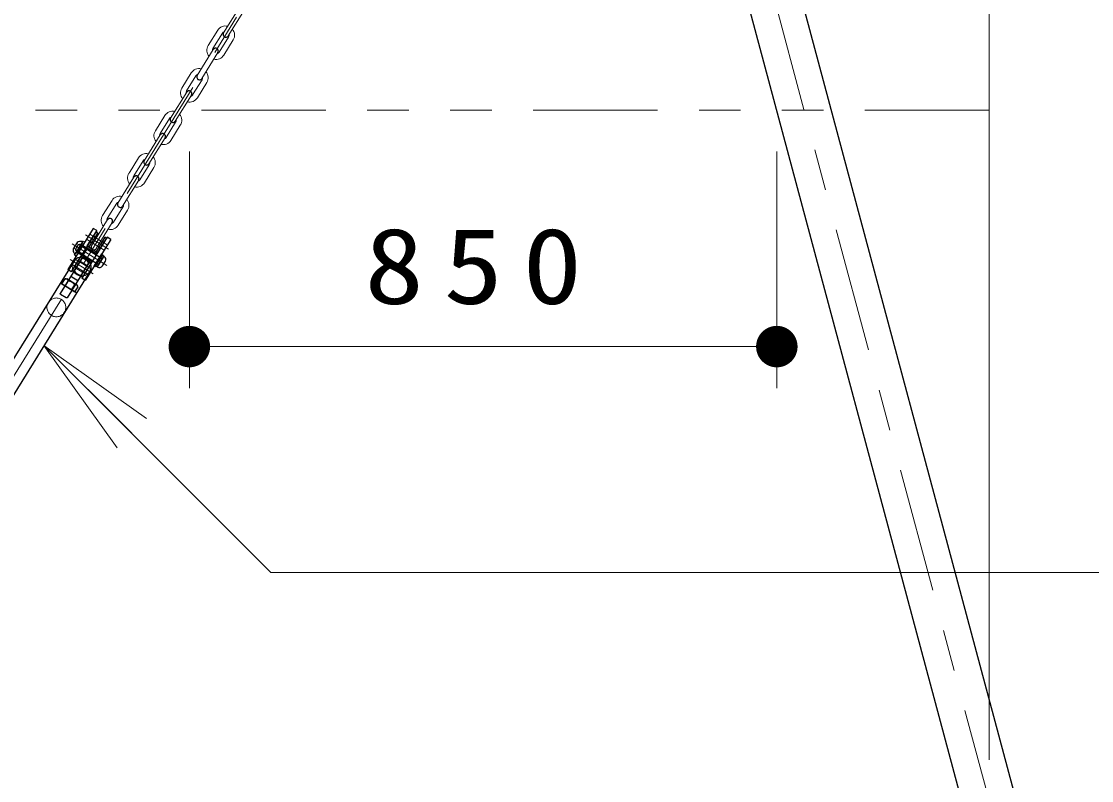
# Model space of a CAD drawing. Units: millimetres on the paper, scale 1:60. Extents: x -385 to 0, y 0 to 267.
# Drawn here: x -279.88 to -254.07, y 68.95 to 87.26 of the extents above; entities that cross this region are included whole.
import ezdxf

# ---------------------------------------------------------------- set-up
doc = ezdxf.new("R2010")
doc.units = ezdxf.units.MM
for name, pattern in [('USER1', [4.5, 2.5, -2]), ('USER2', [6, 3, -1, 1, -1]), ('USER3', [8, 3, -1, 1, -1, 1, -1])]:
    doc.linetypes.add(name, pattern=pattern)
doc.layers.add('LY_1', color=131, linetype='Continuous', lineweight=13)
doc.styles.add('ＭＳ ゴシック', font='')
doc.styles.get('ＭＳ ゴシック').set_extended_font_data('MS Gothic')

# ---------------------------------------------------------------- blocks, each defined once
blk = doc.blocks.new('filled_dot')
at = {"color": 0, "linetype": 'Continuous', "lineweight": -2, "const_width": 1.25}
blk.add_lwpolyline([(-0.625, 0, 1), (0.625, 0, 1)], format="xyb", close=True, dxfattribs=at)

msp = doc.modelspace()

# ---------------------------------------------------------------- linework, layer by layer
at = {"layer": 'LY_1', "color": 7}
for p, q in [((-256.538, 69.455), (-256.538, 131.758)), ((-275.829, 84.122), (-275.829, 78.421)), ((-261.662, 84.122), (-261.662, 78.421)), ((-277.571, 76.976), (-279.339, 79.451)), ((-279.339, 79.451), (-276.864, 77.683)), ((-279.339, 79.451), (-277.217, 77.33)), ((-261.662, 79.421), (-275.829, 79.421))]:
    msp.add_line(p, q, dxfattribs=at)
at = {"layer": 'LY_1', "color": 190, "lineweight": 25}
for p, q in [((-254.182, 62.118), (-267.088, 110.287)), ((-255.41, 61.789), (-268.317, 109.958)), ((-278.618, 81.471), (-280.812, 77.938)), ((-278.232, 81.232), (-280.427, 77.699)), ((-278.554, 80.715), (-278.939, 80.954)), ((-278.554, 80.715), (-278.939, 80.954))]:
    msp.add_line(p, q, dxfattribs=at)
at = {"layer": 'LY_1', "color": 2, "linetype": 'USER2'}
for p, q in [((-254.796, 61.953), (-267.703, 110.122)), ((-277.819, 81.378), (-278.654, 81.897))]:
    msp.add_line(p, q, dxfattribs=at)
at = {"layer": 'LY_1', "color": 7, "linetype": 'USER2'}
for p, q in [((-266.247, 100.955), (-281.451, 76.481)), ((-278.338, 82.113), (-277.781, 81.767)), ((-278.707, 81.518), (-278.151, 81.172))]:
    msp.add_line(p, q, dxfattribs=at)
at = {"layer": 'LY_1'}
for p, q in [((-274.615, 87.612), (-275.004, 86.985)), ((-274.501, 87.541), (-274.891, 86.914)), ((-275.146, 87.048), (-275.373, 86.683)), ((-275.033, 86.978), (-275.26, 86.613)), ((-274.884, 86.886), (-275.111, 86.52)), ((-274.771, 86.815), (-274.998, 86.45)), ((-275.253, 86.584), (-275.643, 85.957)), ((-275.14, 86.514), (-275.529, 85.886)), ((-275.785, 86.02), (-276.012, 85.655)), ((-275.671, 85.95), (-275.898, 85.585)), ((-275.523, 85.858), (-275.75, 85.492)), ((-275.409, 85.787), (-275.636, 85.422)), ((-275.892, 85.556), (-276.281, 84.929)), ((-275.778, 85.486), (-276.168, 84.859)), ((-276.423, 84.993), (-276.65, 84.627)), ((-276.31, 84.922), (-276.537, 84.557)), ((-276.161, 84.83), (-276.388, 84.465)), ((-276.048, 84.76), (-276.275, 84.394)), ((-276.53, 84.528), (-276.92, 83.901)), ((-276.417, 84.458), (-276.806, 83.831)), ((-277.058, 83.97), (-277.285, 83.605)), ((-276.945, 83.9), (-277.172, 83.535)), ((-276.796, 83.808), (-277.023, 83.442)), ((-276.683, 83.737), (-276.91, 83.372)), ((-277.165, 83.506), (-277.555, 82.879)), ((-277.052, 83.436), (-277.441, 82.808)), ((-277.694, 82.946), (-277.921, 82.581)), ((-277.581, 82.876), (-277.808, 82.51)), ((-277.433, 82.783), (-277.659, 82.418)), ((-277.319, 82.713), (-277.546, 82.348)), ((-277.801, 82.482), (-278.191, 81.854)), ((-277.688, 82.411), (-278.078, 81.784))]:
    msp.add_line(p, q, dxfattribs=at)
at = {"layer": 'LY_1', "color": 7, "linetype": 'USER3'}
msp.add_line((-256.538, 85.122), (-320.993, 85.122), dxfattribs=at)
at = {"layer": 'LY_1', "color": 4, "lineweight": 25}
for p, q in [((-278.149, 82.27), (-278.764, 81.279)), ((-278.064, 82.217), (-278.68, 81.226)), ((-278.064, 82.217), (-278.149, 82.27)), ((-278.537, 81.932), (-278.634, 81.776)), ((-278.408, 81.931), (-278.576, 81.662)), ((-277.809, 82.059), (-278.425, 81.068)), ((-278.423, 81.876), (-278.297, 81.798)), ((-277.724, 82.006), (-278.34, 81.015)), ((-277.724, 82.006), (-277.809, 82.059)), ((-278.533, 81.699), (-278.407, 81.621)), ((-278.395, 81.623), (-278.407, 81.621)), ((-278.294, 81.786), (-278.395, 81.623)), ((-278.297, 81.798), (-278.294, 81.786)), ((-278.68, 81.226), (-278.764, 81.279)), ((-278.34, 81.015), (-278.425, 81.068))]:
    msp.add_line(p, q, dxfattribs=at)
at = {"layer": 'LY_1', "lineweight": 25}
for p, q in [((-278.293, 81.849), (-278.081, 82.189)), ((-278.039, 82.162), (-278.25, 81.823)), ((-278.081, 82.189), (-278.039, 82.162)), ((-278.25, 81.823), (-278.293, 81.849)), ((-277.869, 82.057), (-278.08, 81.717)), ((-278.038, 81.691), (-277.827, 82.03)), ((-277.827, 82.03), (-277.869, 82.057)), ((-278.451, 81.594), (-278.662, 81.254)), ((-278.619, 81.228), (-278.408, 81.568)), ((-278.408, 81.568), (-278.451, 81.594)), ((-278.08, 81.717), (-278.038, 81.691)), ((-278.423, 81.545), (-278.945, 80.704)), ((-278.253, 81.439), (-278.775, 80.599)), ((-278.45, 81.122), (-278.238, 81.462)), ((-278.196, 81.436), (-278.407, 81.096)), ((-278.238, 81.462), (-278.196, 81.436)), ((-278.52, 81.009), (-278.69, 81.115)), ((-278.662, 81.254), (-278.619, 81.228)), ((-278.407, 81.096), (-278.45, 81.122)), ((-278.939, 80.681), (-278.945, 80.704)), ((-278.798, 80.593), (-278.939, 80.681)), ((-278.775, 80.599), (-278.798, 80.593))]:
    msp.add_line(p, q, dxfattribs=at)
at = {"layer": 'LY_1', "color": 7, "linetype": 'USER1'}
for p, q in [((-278.232, 82.135), (-277.808, 81.871)), ((-278.435, 81.888), (-278.399, 81.866)), ((-278.312, 82.008), (-277.887, 81.744)), ((-278.549, 81.704), (-278.514, 81.682)), ((-278.681, 81.413), (-278.256, 81.149)), ((-278.602, 81.541), (-278.177, 81.277))]:
    msp.add_line(p, q, dxfattribs=at)
at = {"layer": 'LY_1', "linetype": 'USER1'}
for p, q in [((-278.141, 82.093), (-278.098, 82.067)), ((-278.233, 81.944), (-278.191, 81.918)), ((-277.886, 81.935), (-277.928, 81.961)), ((-277.978, 81.786), (-278.021, 81.813)), ((-278.603, 81.35), (-278.56, 81.323)), ((-278.397, 81.207), (-278.567, 81.313)), ((-278.51, 81.499), (-278.468, 81.472)), ((-278.291, 81.377), (-278.461, 81.483)), ((-278.255, 81.34), (-278.298, 81.367)), ((-278.348, 81.192), (-278.39, 81.218))]:
    msp.add_line(p, q, dxfattribs=at)
at = {"layer": 'LY_1', "color": 7, "lineweight": 25}
for p, q in [((-278.598, 81.626), (-278.387, 81.966)), ((-278.351, 81.944), (-278.562, 81.604)), ((-278.515, 81.712), (-278.427, 81.854)), ((-278.427, 81.854), (-277.931, 81.546)), ((-278.387, 81.966), (-278.351, 81.944)), ((-278.562, 81.604), (-278.598, 81.626)), ((-278.515, 81.712), (-278.019, 81.404)), ((-278.124, 81.362), (-277.94, 81.659)), ((-278.103, 81.349), (-277.918, 81.646)), ((-277.93, 81.627), (-278.092, 81.367)), ((-277.894, 81.605), (-278.056, 81.345)), ((-278.054, 81.348), (-277.896, 81.603)), ((-277.918, 81.646), (-277.94, 81.659)), ((-277.894, 81.605), (-277.93, 81.627)), ((-277.896, 81.603), (-277.882, 81.594)), ((-278.124, 81.362), (-278.103, 81.349)), ((-278.056, 81.345), (-278.092, 81.367)), ((-278.054, 81.348), (-278.04, 81.339)), ((-277.981, 81.466), (-278.011, 81.497)), ((-277.975, 81.475), (-278.005, 81.507)), ((-277.926, 81.366), (-277.855, 81.479)), ((-278.902, 80.931), (-278.824, 81.056)), ((-278.824, 81.056), (-278.786, 81.055)), ((-278.531, 80.897), (-278.786, 81.055)), ((-278.902, 80.931), (-278.591, 80.738)), ((-278.824, 80.882), (-278.746, 81.008)), ((-278.669, 80.786), (-278.591, 80.911)), ((-278.591, 80.738), (-278.513, 80.863)), ((-278.513, 80.863), (-278.531, 80.897))]:
    msp.add_line(p, q, dxfattribs=at)
at = {"layer": 'LY_1', "color": 4, "linetype": 'USER1'}
for p, q in [((-278.537, 81.824), (-278.585, 81.854)), ((-278.502, 81.881), (-278.572, 81.768)), ((-278.502, 81.881), (-278.55, 81.911)), ((-278.485, 81.89), (-278.502, 81.881)), ((-278.498, 81.883), (-278.307, 81.765)), ((-278.485, 81.89), (-278.301, 81.776)), ((-278.572, 81.768), (-278.621, 81.798)), ((-278.573, 81.748), (-278.572, 81.768)), ((-278.573, 81.748), (-278.389, 81.634)), ((-278.572, 81.763), (-278.382, 81.645))]:
    msp.add_line(p, q, dxfattribs=at)
at = {"layer": 'LY_1', "color": 94, "lineweight": 25}
for p, q in [((-278.041, 81.686), (-278.296, 81.844)), ((-278.193, 81.441), (-278.448, 81.599)), ((-278.173, 81.473), (-278.428, 81.632)), ((-278.061, 81.653), (-278.316, 81.811))]:
    msp.add_line(p, q, dxfattribs=at)
at = {"layer": 'LY_1', "color": 7}
msp.add_lwpolyline([(-279.339, 79.451), (-273.861, 73.973), (-225.871, 73.973)], dxfattribs=at)
at = {"layer": 'LY_1', "color": 7, "linetype": 'USER1'}
msp.add_circle((-279.037, 80.367), 0.227, dxfattribs=at)
at = {"layer": 'LY_1'}
for centre, radius, start, end in [((-274.959, 86.932), 0.221, 75.7226, 148.1516), ((-274.959, 86.932), 0.0875, 107.7841, 148.1516), ((-274.959, 86.932), 0.221, 328.1517, 40.5807), ((-274.959, 86.932), 0.0875, 328.1517, 8.5192), ((-275.185, 86.566), 0.221, 148.1516, 220.5807), ((-275.185, 86.566), 0.0875, 148.1516, 188.5192), ((-275.185, 86.566), 0.0875, 287.7841, 328.1517), ((-275.185, 86.566), 0.221, 255.7226, 328.1517), ((-275.597, 85.904), 0.221, 75.7226, 148.1516), ((-275.597, 85.904), 0.0875, 107.7841, 148.1516), ((-275.597, 85.904), 0.221, 328.1517, 40.5807), ((-275.597, 85.904), 0.0875, 328.1517, 8.5192), ((-275.824, 85.539), 0.221, 148.1516, 220.5807), ((-275.824, 85.539), 0.0875, 148.1516, 188.5192), ((-275.824, 85.539), 0.0875, 287.7841, 328.1517), ((-275.824, 85.539), 0.221, 255.7226, 328.1517), ((-276.235, 84.876), 0.221, 75.7226, 148.1516), ((-276.235, 84.876), 0.0875, 107.7841, 148.1516), ((-276.235, 84.876), 0.221, 328.1517, 40.5807), ((-276.235, 84.876), 0.0875, 328.1517, 8.5192), ((-276.462, 84.511), 0.221, 148.1516, 220.5807), ((-276.462, 84.511), 0.0875, 148.1516, 188.5192), ((-276.462, 84.511), 0.0875, 287.7841, 328.1517), ((-276.462, 84.511), 0.221, 255.7226, 328.1517), ((-276.871, 83.854), 0.221, 75.7226, 148.1516), ((-276.871, 83.854), 0.0875, 107.7841, 148.1516), ((-276.871, 83.854), 0.221, 328.1517, 40.5807), ((-276.871, 83.854), 0.0875, 328.1517, 8.5192), ((-277.098, 83.488), 0.221, 148.1516, 220.5807), ((-277.098, 83.488), 0.0875, 148.1516, 188.5192), ((-277.098, 83.488), 0.221, 255.7226, 328.1517), ((-277.098, 83.488), 0.0875, 287.7841, 328.1517), ((-277.507, 82.829), 0.221, 75.7226, 148.1516), ((-277.507, 82.829), 0.0875, 107.7841, 148.1516), ((-277.507, 82.829), 0.221, 328.1517, 40.5807), ((-277.507, 82.829), 0.0875, 328.1517, 8.5192), ((-277.734, 82.464), 0.221, 148.1516, 220.5807), ((-277.734, 82.464), 0.0875, 148.1516, 188.5192), ((-277.734, 82.464), 0.221, 255.7226, 328.1517), ((-277.734, 82.464), 0.0875, 287.7841, 328.1517)]:
    msp.add_arc(centre, radius, start, end, dxfattribs=at)
at = {"layer": 'LY_1', "lineweight": 25}
for centre, radius, start, end in [((-274.948, 86.949), 0.0667, 148.1516, 328.1517), ((-275.196, 86.549), 0.0667, 328.1517, 148.1516), ((-275.586, 85.922), 0.0667, 148.1516, 328.1517), ((-275.835, 85.521), 0.0667, 328.1517, 148.1516), ((-276.225, 84.894), 0.0667, 148.1516, 328.1517), ((-276.473, 84.493), 0.0667, 328.1517, 148.1516), ((-276.863, 83.866), 0.0667, 148.1516, 328.1517), ((-277.109, 83.471), 0.0667, 328.1517, 148.1516), ((-277.498, 82.844), 0.0667, 148.1516, 328.1517), ((-277.745, 82.446), 0.0667, 328.1517, 148.1516), ((-278.134, 81.819), 0.0667, 148.1516, 328.1517), ((-278.429, 81.345), 0.2, 28.1517, 88.1517), ((-278.429, 81.345), 0.2, 208.1516, 268.1517)]:
    msp.add_arc(centre, radius, start, end, dxfattribs=at)
at = {"layer": 'LY_1', "color": 4, "lineweight": 25}
for centre, radius, start, end in [((-278.448, 81.792), 0.167, 80.4545, 122.5144), ((-278.414, 81.89), 0.0167, 148.1516, 238.1516), ((-278.423, 81.94), 0.0167, 328.1517, 80.4545), ((-278.468, 81.758), 0.167, 173.7889, 215.8488), ((-278.59, 81.671), 0.0167, 215.8488, 328.1517), ((-278.542, 81.685), 0.0167, 58.1516, 148.1516)]:
    msp.add_arc(centre, radius, start, end, dxfattribs=at)
at = {"layer": 'LY_1', "color": 7, "lineweight": 25}
for centre, radius, start, end in [((-278.425, 81.351), 0.227, 328.1517, 148.1516), ((-277.926, 81.523), 0.0833, 328.1517, 58.1516), ((-277.996, 81.41), 0.0833, 238.1516, 328.1517), ((-278.82, 80.975), 0.0809, 23.7675, 92.5358), ((-278.821, 80.715), 0.302, 40.5638, 75.7395), ((-278.587, 80.83), 0.0809, 23.7675, 92.5358)]:
    msp.add_arc(centre, radius, start, end, dxfattribs=at)
at = {"layer": 'LY_1', "color": 7, "linetype": 'USER1'}
msp.add_arc((-278.425, 81.351), 0.227, 148.1516, 328.1517, dxfattribs=at)

# ---------------------------------------------------------------- block references
at = {"layer": 'LY_1', "color": 7, "xscale": 0.4, "yscale": 0.4}
msp.add_blockref('filled_dot', (-275.829, 79.421), dxfattribs=at)
at = {"layer": 'LY_1', "color": 7, "xscale": 0.4, "yscale": 0.4, "rotation": 180}
msp.add_blockref('filled_dot', (-261.662, 79.421), dxfattribs=at)

# ---------------------------------------------------------------- texts
at = {"layer": 'LY_1', "color": 7, "insert": (-268.746, 80.421), "char_height": 1.833, "attachment_point": 8, "style": 'ＭＳ ゴシック'}
msp.add_mtext('\\T1.33;\\W1.15;850', dxfattribs=at)

doc.saveas('drawing.dxf')
